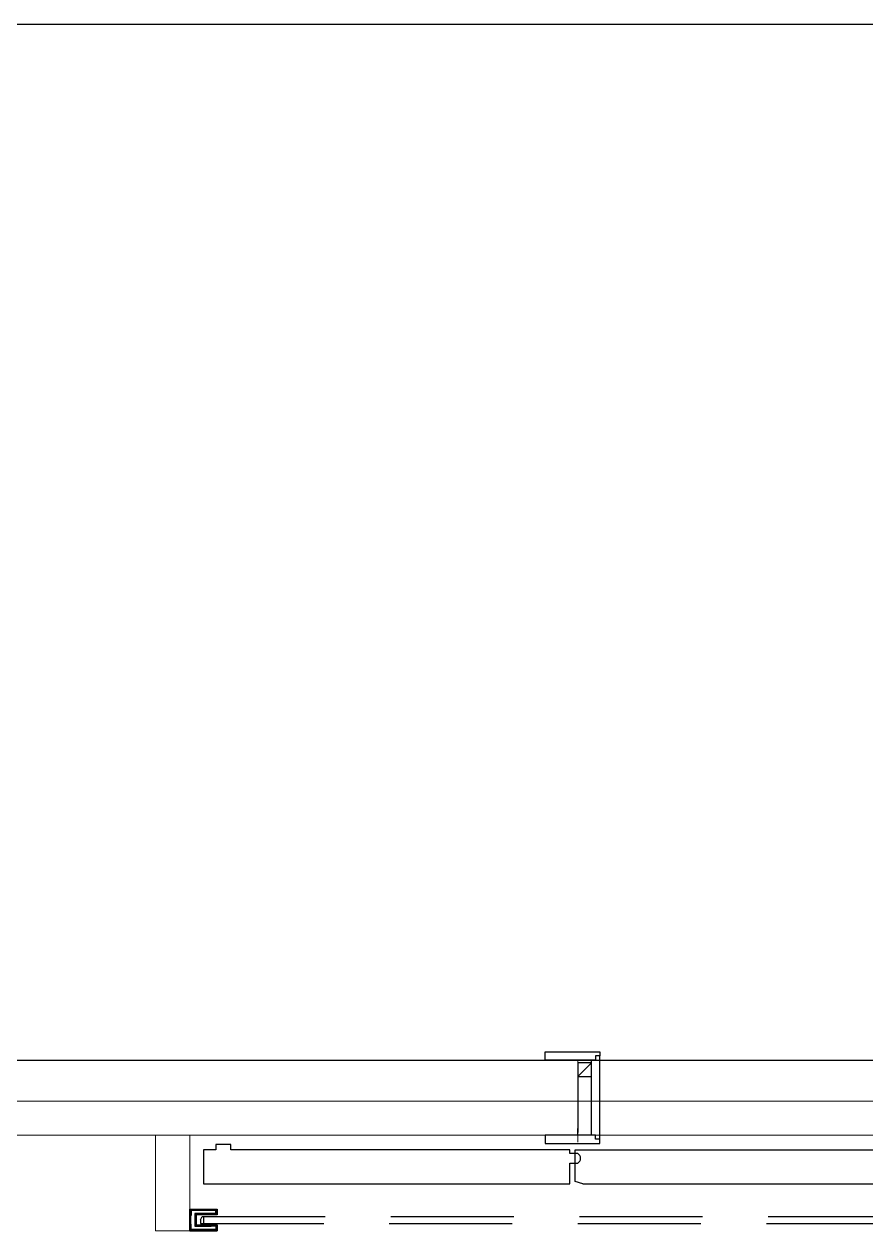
# Model space of a CAD drawing. Extents: x 152195838 to 160350639, y 364657247 to 370318102.
# Drawn here: x 157595142 to 157598221, y 365055617 to 365060032 of the extents above; entities that cross this region are included whole.
import ezdxf

# ---------------------------------------------------------------- set-up
doc = ezdxf.new("R2010")
doc.units = 0
doc.header["$MEASUREMENT"] = 0
doc.linetypes.add('HID', pattern=[2.3, 1.5, -0.8])
doc.layers.get('0').update_dxf_attribs({"linetype": 'CONTINUOUS'})
for name, color, linetype in [('4A.TEC 벽체 3', 4, 'CONTINUOUS'), ('4A.TEC 벽체 4', 7, 'CONTINUOUS'), ('XR-PLAN$0$자동도어', 4, 'CONTINUOUS'), ('㈜SE&C OPEN', 9, 'HID'), ('㈜SE&C 벽체 4', 7, 'CONTINUOUS')]:
    doc.layers.add(name, color=color, linetype=linetype)
doc.layers.add('DEFPOINT', color=135, linetype='CONTINUOUS', plot=False)

# ---------------------------------------------------------------- blocks, each defined once
blk = doc.blocks.new('sa9w7er')
at = {"layer": '4A.TEC 벽체 3', "lineweight": 0, "ltscale": 15}
blk.add_line((1989155.6, 837658.3), (1989155.6, 837958.3), dxfattribs=at)
at = {"layer": '4A.TEC 벽체 4', "color": 251, "lineweight": 0, "ltscale": 15}
for p, q in [((1990575.4, 837333.3), (1990575.4, 837683.3)), ((1990700.4, 837333.3), (1990700.4, 837683.3)), ((1990575.4, 837458.3), (1990575.4, 837333.3)), ((1990575.4, 837333.3), (1990700.4, 837333.3))]:
    blk.add_line(p, q, dxfattribs=at)
at = {"layer": 'XR-PLAN$0$자동도어', "linetype": 'Continuous', "ltscale": 10000}
for p, q in [((1989075.6, 837668.3), (1989075.6, 837973.3)), ((1989075.6, 837668.3), (1989075.6, 837973.3)), ((1989105.6, 837683.3), (1989105.6, 837958.3)), ((1989105.6, 837683.3), (1989105.6, 837958.3)), ((1989155.6, 837898.3), (1989155.6, 837693.3)), ((1989155.6, 837898.3), (1989155.6, 837693.3))]:
    blk.add_line(p, q, dxfattribs=at)
at = {"layer": 'XR-PLAN$0$자동도어', "linetype": 'Continuous'}
for p, q in [((1989155.6, 837898.3), (1989105.6, 837948.3)), ((1989155.6, 837898.3), (1989105.6, 837948.3)), ((1989155.6, 837683.3), (1989155.6, 837708.3)), ((1989165.4, 837629.8), (1987926.2, 837629.8)), ((1989165.4, 837629.8), (1987926.2, 837629.8)), ((1989165.4, 837514), (1989165.4, 837629.8)), ((1989165.4, 837514), (1989165.4, 837629.8)), ((1989137.9, 837504.8), (1987926.2, 837504.8)), ((1989137.9, 837504.8), (1987926.2, 837504.8)), ((1989137.9, 837504.8), (1989165.4, 837514)), ((1989137.9, 837504.8), (1989165.4, 837514))]:
    blk.add_line(p, q, dxfattribs=at)
for points in [[(1989090.6, 837973.3), (1989090.6, 837958.3), (1989275.6, 837958.3), (1989275.6, 837988.3), (1989075.6, 837988.3), (1989075.6, 837973.3)], [(1989090.6, 837973.3), (1989090.6, 837958.3), (1989275.6, 837958.3), (1989275.6, 837988.3), (1989075.6, 837988.3), (1989075.6, 837973.3)], [(1989155.6, 837898.3), (1989105.6, 837898.3), (1989105.6, 837948.3), (1989155.6, 837948.3)], [(1989155.6, 837898.3), (1989105.6, 837898.3), (1989105.6, 837948.3), (1989155.6, 837948.3)], [(1989090.6, 837668.3), (1989090.6, 837683.3), (1989275.6, 837683.3), (1989275.6, 837653.3), (1989075.6, 837653.3), (1989075.6, 837668.3)], [(1989090.6, 837668.3), (1989090.6, 837683.3), (1989275.6, 837683.3), (1989275.6, 837653.3), (1989075.6, 837653.3), (1989075.6, 837668.3)]]:
    blk.add_lwpolyline(points, close=True, dxfattribs=at)
at = {"layer": 'XR-PLAN$0$자동도어', "color": 8, "linetype": 'Continuous'}
blk.add_lwpolyline([(1990424.7, 837649.9), (1990479.9, 837649.9), (1990479.9, 837629.8), (1990525.6, 837629.8), (1990525.6, 837504.8), (1989185.5, 837504.8), (1989185.5, 837580.9), (1989155.8, 837580.9, -0.592566), (1989155.8, 837616), (1989185.5, 837616), (1989185.5, 837629.8), (1990424.7, 837629.8)], format="xyb", close=True, dxfattribs=at)
blk.add_lwpolyline([(1990424.7, 837649.9), (1990479.9, 837649.9), (1990479.9, 837629.8), (1990525.6, 837629.8), (1990525.6, 837504.8), (1989185.5, 837504.8), (1989185.5, 837580.9), (1989155.8, 837580.9, -0.592566), (1989155.8, 837616), (1989185.5, 837616), (1989185.5, 837629.8), (1990424.7, 837629.8)], format="xyb", close=True, dxfattribs=at)
at = {"layer": '㈜SE&C OPEN', "ltscale": 300}
for p, q in [((1990535.4, 837360.3), (1985215.5, 837360.3)), ((1990529.6, 837386.4), (1985221.3, 837386.4))]:
    blk.add_line(p, q, dxfattribs=at)
at = {"layer": '㈜SE&C 벽체 4'}
for p, q in [((1990575.4, 837413.3), (1990475.4, 837413.3)), ((1990475.4, 837413.3), (1990475.4, 837391.5)), ((1990478.1, 837394.1), (1990478.1, 837410.7)), ((1990478.1, 837410.7), (1990572.9, 837410.7)), ((1990554.3, 837394.1), (1990478.1, 837394.1)), ((1990480.4, 837408.4), (1990570.5, 837408.4)), ((1990480.4, 837396.4), (1990480.4, 837408.4)), ((1990480.4, 837396.5), (1990556.7, 837396.5)), ((1990497.3, 837396.5), (1990556.7, 837396.5)), ((1990554.3, 837352.6), (1990554.3, 837394.1)), ((1990556.7, 837396.5), (1990556.7, 837350.2)), ((1990556.7, 837396.5), (1990556.7, 837350.2)), ((1990570.5, 837408.4), (1990570.5, 837389.2)), ((1990575.4, 837413.3), (1990572.8, 837413.3)), ((1990572.9, 837410.7), (1990572.9, 837336)), ((1990575.4, 837410.7), (1990575.4, 837413.3)), ((1990575.4, 837333.3), (1990575.4, 837413.3)), ((1990475.4, 837391.5), (1990551.7, 837391.5)), ((1990551.7, 837355.2), (1990475.4, 837355.2)), ((1990475.4, 837355.1), (1990475.4, 837333.3)), ((1990478.1, 837352.6), (1990554.3, 837352.6)), ((1990478.1, 837335.9), (1990478.1, 837352.5)), ((1990480.4, 837350.2), (1990556.7, 837350.2)), ((1990480.4, 837350.2), (1990480.4, 837338.3)), ((1990556.7, 837350.2), (1990497.3, 837350.2)), ((1990523.8, 837360.3), (1990523.8, 837386.4)), ((1990535.4, 837373.4), (1990529.6, 837386.4)), ((1990535.4, 837373.4), (1990535.4, 837360.3)), ((1990551.7, 837391.5), (1990551.7, 837355.2)), ((1990570.5, 837338.3), (1990570.5, 837357.5)), ((1990575.4, 837333.3), (1990475.4, 837333.3)), ((1990478.1, 837336), (1990572.9, 837336)), ((1990480.4, 837338.3), (1990570.5, 837338.3))]:
    blk.add_line(p, q, dxfattribs=at)
blk = doc.blocks.new('A$C111325cc')
at = {"layer": 'DEFPOINT'}
blk.add_line((0, 163063.2), (324968.6, 163063.2), dxfattribs=at)

msp = doc.modelspace()

# ---------------------------------------------------------------- linework, layer by layer
at = {"layer": '4A.TEC 벽체 3', "flags": 128}
msp.add_lwpolyline([(157592572.0046, 365059531.8958), (157592572.0046, 365056241.8958), (157618157.0046, 365056241.8958)], dxfattribs=at)
at = {"layer": '4A.TEC 벽체 4', "color": 251, "lineweight": 0, "ltscale": 15}
for points in [[(157592422.0046, 365056091.8958), (157619507.0046, 365056091.8958)], [(157592297.0046, 365055966.8958), (157624047.0046, 365055966.8958)]]:
    msp.add_lwpolyline(points, dxfattribs=at)

# ---------------------------------------------------------------- block references
at = {"linetype": 'Continuous', "ltscale": 5, "xscale": -1}
msp.add_blockref('sa9w7er', (159586322.7782, 364218283.562), dxfattribs=at)
at = {"layer": 'DEFPOINT'}
msp.add_blockref('A$C111325cc', (157443670.7413, 364896968.7328), dxfattribs=at)

doc.saveas('drawing.dxf')
